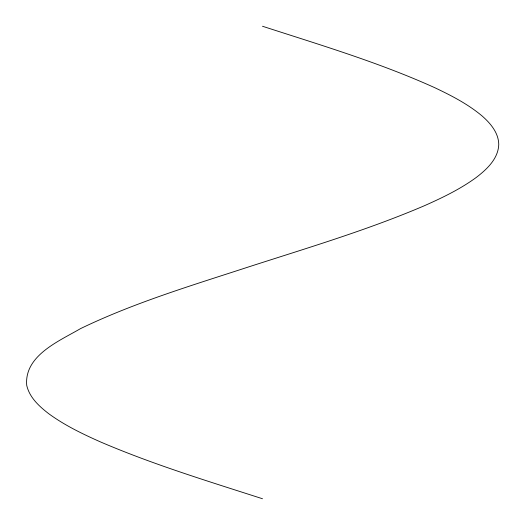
<?xml version="1.0" encoding="UTF-8"?>
<svg xmlns="http://www.w3.org/2000/svg" width="525" height="525" viewBox="0 0 525 525"><rect width="100%" height="100%" fill="white"/><g stroke="black" fill="none" stroke-linecap="round" stroke-linejoin="round"><path stroke-width="0.79" d="M262.5 26.25C320.467 45.025 379.109 62.508 434.72 87.675C451.369 95.57 467.978 104.101 482.16 116.025C490.455 123.303 498.547 132.759 498.75 144.375C498.337 158.694 486.852 169.319 476.267 177.45C460.261 189.151 442.286 197.787 424.226 205.8C366.863 230.317 306.941 248.056 247.669 267.225C191.238 285.633 134.046 302.781 80.469 328.65C59.246 341.073 24.117 355.484 26.716 385.35C29.485 397.523 39.237 406.383 48.733 413.7C64.739 425.401 82.714 434.037 100.774 442.05C153.339 464.566 208.136 481.235 262.5 498.75"/></g></svg>
